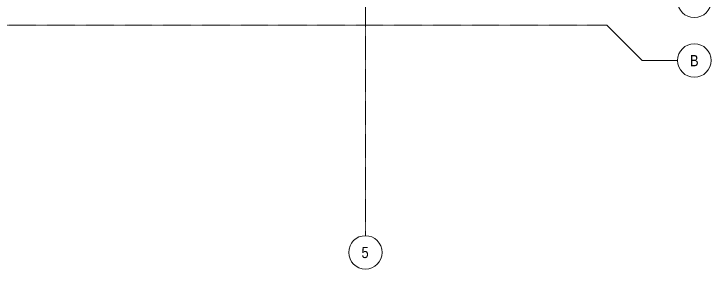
# Model space of a CAD drawing. Header units: centimetres. Extents: x -13763 to -5005, y -754 to 6606.
# Drawn here: x -12145 to -10583, y 729 to 1302 of the extents above; entities that cross this region are included whole.
import ezdxf

# ---------------------------------------------------------------- set-up
doc = ezdxf.new("R2010")
doc.units = ezdxf.units.CM
doc.linetypes.add('Grid Line', pattern=[2.2225, 1.27, -0.3175, 0.3175, -0.3175])
doc.layers.add('S-GRID', color=7, linetype='Continuous', lineweight=9)
doc.layers.add('S-GRID-IDEN', color=7, linetype='Continuous', lineweight=9)
doc.styles.add('Saira Condensed', font='SairaCondensed-Regular.ttf', dxfattribs={"height": 25})

# ---------------------------------------------------------------- blocks, each defined once
blk = doc.blocks.new('Grid - 3mm-1819951-N01 - Planta - Detalle planta 02')
at = {"layer": 'S-GRID-IDEN', "color": 253, "true_color": 0xaaaaaa}
blk.add_circle((0, 0), 0.3, dxfattribs=at)

msp = doc.modelspace()

# ---------------------------------------------------------------- linework, layer by layer
at = {"layer": 'S-GRID', "color": 253, "linetype": 'Grid Line', "true_color": 0xaaaaaa}
for p, q in [((-11357.354, 6531.109), (-11357.354, 803.611)), ((-13529.113, 1276.317), (-10816.285, 1276.317))]:
    msp.add_line(p, q, dxfattribs=at)
at = {"layer": 'S-GRID', "color": 253, "true_color": 0xaaaaaa}
for p, q in [((-10816.285, 1276.317), (-10736.91, 1196.942)), ((-10736.91, 1196.942), (-10657.535, 1196.942))]:
    msp.add_line(p, q, dxfattribs=at)

# ---------------------------------------------------------------- block references
at = {"layer": 'S-GRID-IDEN', "color": 253, "true_color": 0xaaaaaa, "xscale": 125, "yscale": 125, "zscale": 125}
for p, rotation in [((-10620.035, 1330.773), 269.9999999999996), ((-10620.035, 1196.942), 269.9999999999996), ((-11357.354, 766.111), 180)]:
    msp.add_blockref('Grid - 3mm-1819951-N01 - Planta - Detalle planta 02', p, dxfattribs=dict(at, rotation=rotation))

# ---------------------------------------------------------------- texts
at = {"layer": 'S-GRID-IDEN', "color": 253, "true_color": 0xaaaaaa, "char_height": 25, "attachment_point": 1, "style": 'Saira Condensed'}
for s, insert, width in [('B', (-10629.642, 1209.116), 22.04641), ('5', (-11366.075, 778.426), 20.04219)]:
    msp.add_mtext(s, dxfattribs=dict(at, insert=insert, width=width))

doc.saveas('drawing.dxf')
